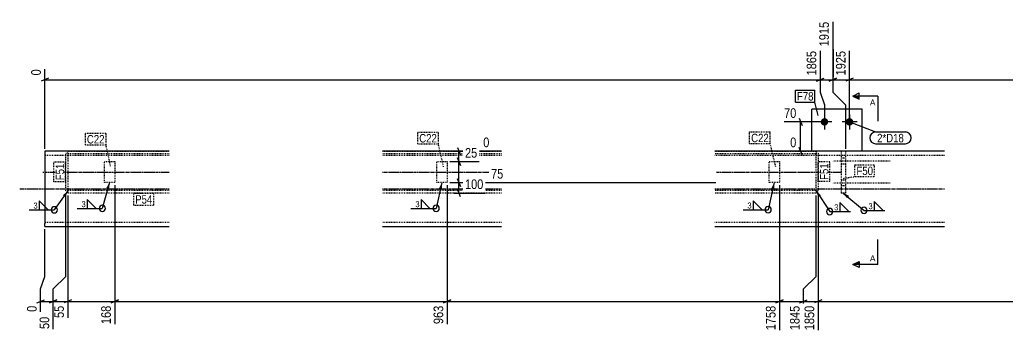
# Model space of a CAD drawing. Header units: millimetres. Extents: x 26 to 49553, y 9 to 1572.
# Drawn here: x 42780 to 45143, y 132 to 879 of the extents above; entities that cross this region are included whole.
import ezdxf

# ---------------------------------------------------------------- set-up
doc = ezdxf.new("R2010")
doc.units = ezdxf.units.MM
doc.linetypes.add('DXK_LINE_DOT2', pattern=[3.9198, 1.9599, -1.9599])
doc.linetypes.add('DXK_LINE_DOT3', pattern=[5.9187, 2.979, -0.9799, 0.9799, -0.9799])
for name, color, linetype in [('MÅLSÆTNING', 7, 'Continuous'), ('STÅL', 7, 'Continuous'), ('TEKST', 7, 'Continuous')]:
    doc.layers.add(name, color=color, linetype=linetype)
doc.styles.add('Arial', font='ARIAL.TTF', dxfattribs={"height": 0.2})
doc.styles.add('Arial Narrow', font='ARIALN.TTF', dxfattribs={"height": 0.2})

msp = doc.modelspace()

# ---------------------------------------------------------------- hatches: boundary and pattern name
at = {"layer": 'STÅL', "linetype": 'Continuous'}
for points in [[(44714.4, 634.7, -1), (44696.4, 634.7, -1)], [(44774.4, 634.7, -1), (44756.4, 634.7, -1)]]:
    msp.add_hatch(color=96, dxfattribs=at).paths.add_polyline_path(points)
at = {"layer": 'TEKST', "linetype": 'Continuous'}
for color, points in [(30, [(44788.4, 696.4), (44788.4, 688.9), (44773.4, 696.4)]), (3, [(42987.2, 476.2), (42994.9, 489.7), (42994.5, 474.2)]), (3, [(42987.2, 476.2), (42994.9, 489.7), (42994.5, 474.2)]), (3, [(43783.4, 475.9), (43790.4, 489.7), (43790.7, 474.2)]), (3, [(43783.4, 475.9), (43790.4, 489.7), (43790.7, 474.2)]), (3, [(44578.4, 475.9), (44585.4, 489.7), (44585.7, 474.2)]), (3, [(44578.4, 475.9), (44585.4, 489.7), (44585.7, 474.2)]), (3, [(42883.6, 459.7), (42895.4, 469.7), (42889.7, 455.3)]), (3, [(44690.6, 455.1), (44685.4, 469.7), (44696.8, 459.3)]), (3, [(44759.4, 452.2), (44750.3, 464.7), (44764.2, 458)]), (30, [(44788.4, 301.5), (44788.4, 294), (44773.4, 294)])]:
    msp.add_hatch(color=color, dxfattribs=at).paths.add_polyline_path(points)

# ---------------------------------------------------------------- linework, layer by layer
at = {"layer": 'MÅLSÆTNING', "color": 7, "linetype": 'Continuous'}
for p, q in [((44725.4, 873.8), (44725.4, 705.5)), ((44695.4, 804.2), (44695.4, 705.5)), ((44765.4, 640.7), (44765.4, 804.2)), ((44765.4, 640.7), (44765.4, 804.2)), ((42840.4, 570.7), (42840.4, 760.4)), ((42849.4, 739.1), (42831.4, 731.9)), ((42840.4, 735.5), (44695.4, 735.5)), ((44686.4, 731.9), (44704.4, 739.1)), ((44686.4, 731.9), (44704.4, 739.1)), ((44716.4, 731.9), (44734.4, 739.1)), ((44725.4, 735.5), (44765.4, 735.5)), ((44774.4, 739.1), (44756.4, 731.9)), ((44774.4, 739.1), (44756.4, 731.9)), ((44765.4, 735.5), (45380.4, 735.5)), ((44695.4, 705.5), (44705.4, 675.5)), ((44695.4, 705.5), (44705.4, 675.5)), ((44725.4, 705.5), (44755.4, 675.5)), ((44725.4, 705.5), (44755.4, 675.5)), ((44705.4, 675.5), (44705.4, 640.7)), ((44705.4, 675.5), (44705.4, 640.7)), ((44755.4, 675.5), (44755.4, 570.7)), ((44755.4, 675.5), (44755.4, 570.7)), ((44644.6, 643.7), (44651.8, 625.7)), ((44699.4, 634.7), (44608.8, 634.7)), ((44648.2, 564.7), (44648.2, 634.7)), ((43827.3, 573.7), (43834.5, 555.7)), ((44651.8, 555.7), (44644.6, 573.7)), ((43819.3, 564.7), (43903.8, 564.7)), ((43834.5, 530.7), (43827.3, 548.7)), ((43827.3, 548.7), (43834.5, 530.7)), ((43830.9, 539.7), (43830.9, 564.7)), ((44669.4, 564.7), (44623.4, 564.7)), ((43808.9, 539.7), (43879.1, 539.7)), ((43808.9, 539.7), (43879.1, 539.7)), ((43830.9, 489.7), (43830.9, 539.7)), ((43834.5, 480.7), (43827.3, 498.7)), ((43827.3, 498.7), (43834.5, 480.7)), ((43007.9, 483.7), (43007.9, 151.7)), ((43007.9, 483.7), (43007.9, 151.7)), ((43802.9, 483.7), (43802.9, 151.7)), ((43802.9, 483.7), (43802.9, 151.7)), ((43808.9, 489.7), (44445.5, 489.7)), ((43808.9, 489.7), (44445.5, 489.7)), ((43834.5, 455.7), (43827.3, 473.7)), ((43830.9, 464.7), (43830.9, 489.7)), ((44597.9, 483.7), (44597.9, 137)), ((44597.9, 483.7), (44597.9, 137)), ((42890.4, 265.7), (42890.4, 463.7)), ((42890.4, 265.7), (42890.4, 463.7)), ((42895.4, 458.7), (42895.4, 166.3)), ((42895.4, 458.7), (42895.4, 166.3)), ((43819.3, 464.7), (43893.7, 464.7)), ((44685.4, 265.7), (44685.4, 458.7)), ((44685.4, 265.7), (44685.4, 458.7)), ((44690.4, 463.7), (44690.4, 137)), ((44690.4, 463.7), (44690.4, 137)), ((42840.4, 265.7), (42840.4, 378.7)), ((42830.4, 235.7), (42840.4, 265.7)), ((42860.4, 235.7), (42890.4, 265.7)), ((42860.4, 235.7), (42890.4, 265.7)), ((44655.4, 235.7), (44685.4, 265.7)), ((44655.4, 235.7), (44685.4, 265.7)), ((42830.4, 180.9), (42830.4, 235.7)), ((42860.4, 139.9), (42860.4, 235.7)), ((44655.4, 137), (44655.4, 235.7)), ((42821.4, 202.1), (42839.4, 209.3)), ((42851.4, 202.1), (42869.4, 209.3)), ((42860.4, 205.7), (42895.4, 205.7)), ((42904.4, 209.3), (42886.4, 202.1)), ((42904.4, 209.3), (42886.4, 202.1)), ((42895.4, 205.7), (43007.9, 205.7)), ((43016.9, 209.3), (42998.9, 202.1)), ((42998.9, 202.1), (43016.9, 209.3)), ((43007.9, 205.7), (43802.9, 205.7)), ((43811.9, 209.3), (43793.9, 202.1)), ((43793.9, 202.1), (43811.9, 209.3)), ((43802.9, 205.7), (44597.9, 205.7)), ((44606.9, 209.3), (44588.9, 202.1)), ((44597.9, 205.7), (44655.4, 205.7)), ((44646.4, 202.1), (44664.4, 209.3)), ((44699.4, 209.3), (44681.4, 202.1)), ((44699.4, 209.3), (44681.4, 202.1)), ((44690.4, 205.7), (45517.9, 205.7))]:
    msp.add_line(p, q, dxfattribs=at)
at = {"layer": 'STÅL', "color": 2, "linetype": 'Continuous'}
for p, q in [((44675.4, 564.7), (44675.4, 664.7)), ((44795.4, 664.7), (44675.4, 664.7)), ((44795.4, 564.7), (44795.4, 664.7)), ((43137.9, 564.7), (42840.4, 564.7)), ((42840.4, 564.7), (42840.4, 539.7)), ((43932.9, 564.7), (43647.9, 564.7)), ((44992.9, 564.7), (44442.9, 564.7)), ((42840.4, 539.7), (42840.4, 409.7)), ((42840.4, 409.7), (42840.4, 392)), ((42840.4, 384.7), (42840.4, 392)), ((42840.4, 384.7), (43137.9, 384.7)), ((43647.9, 384.7), (43932.9, 384.7)), ((44442.9, 384.7), (44992.9, 384.7))]:
    msp.add_line(p, q, dxfattribs=at)
at = {"layer": 'STÅL', "color": 96, "linetype": 'Continuous'}
for p, q in [((44705.4, 652.7), (44705.4, 616.7)), ((44765.4, 652.7), (44765.4, 616.7)), ((44723.4, 634.7), (44687.4, 634.7)), ((44783.4, 634.7), (44747.4, 634.7))]:
    msp.add_line(p, q, dxfattribs=at)
at = {"layer": 'STÅL', "color": 7, "linetype": 'DXK_LINE_DOT2'}
for p, q in [((43137.9, 554.7), (42840.4, 554.7)), ((42890.4, 559.7), (42895.4, 559.7)), ((42890.4, 469.7), (42890.4, 559.7)), ((42895.4, 559.7), (42895.4, 564.7)), ((42895.4, 564.7), (43137.9, 564.7)), ((42895.4, 559.7), (42895.4, 469.7)), ((43137.9, 558.7), (42895.4, 558.7)), ((43647.9, 564.7), (43932.9, 564.7)), ((43932.9, 558.7), (43647.9, 558.7)), ((43932.9, 554.7), (43647.9, 554.7)), ((44442.9, 564.7), (44685.4, 564.7)), ((44685.4, 558.7), (44442.9, 558.7)), ((44992.9, 554.7), (44442.9, 554.7)), ((44795.4, 564.7), (44675.4, 564.7)), ((44685.4, 564.7), (44685.4, 559.7)), ((44685.4, 469.7), (44685.4, 559.7)), ((44685.4, 559.7), (44690.4, 559.7)), ((44690.4, 559.7), (44690.4, 469.7)), ((44755.4, 564.7), (44745.4, 564.7)), ((44745.4, 564.7), (44745.4, 464.7)), ((44755.4, 564.7), (44755.4, 464.7)), ((42982.9, 489.7), (42982.9, 539.7)), ((42982.9, 539.7), (43007.9, 539.7)), ((43007.9, 539.7), (43007.9, 489.7)), ((43777.9, 489.7), (43777.9, 539.7)), ((43777.9, 539.7), (43802.9, 539.7)), ((43802.9, 539.7), (43802.9, 489.7)), ((44572.9, 489.7), (44572.9, 539.7)), ((44572.9, 539.7), (44597.9, 539.7)), ((44597.9, 539.7), (44597.9, 489.7)), ((43007.9, 489.7), (42982.9, 489.7)), ((43802.9, 489.7), (43777.9, 489.7)), ((44597.9, 489.7), (44572.9, 489.7)), ((42895.4, 469.7), (42890.4, 469.7)), ((43137.9, 470.7), (42895.4, 470.7)), ((42895.4, 465.6), (42895.4, 469.7)), ((42895.4, 465.6), (42895.4, 464.7)), ((43137.9, 464.7), (42895.4, 464.7)), ((43932.9, 470.7), (43647.9, 470.7)), ((43932.9, 464.7), (43647.9, 464.7)), ((44685.4, 470.7), (44442.9, 470.7)), ((44685.4, 464.7), (44442.9, 464.7)), ((44690.4, 469.7), (44685.4, 469.7)), ((44685.4, 469.7), (44685.4, 465.6)), ((44685.4, 465.6), (44685.4, 464.7)), ((44755.4, 464.7), (44745.4, 464.7)), ((42840.4, 409.7), (42840.4, 392)), ((43137.9, 394.7), (42840.4, 394.7)), ((43932.9, 394.7), (43647.9, 394.7)), ((44992.9, 394.7), (44442.9, 394.7))]:
    msp.add_line(p, q, dxfattribs=at)
at = {"layer": 'STÅL', "color": 96, "linetype": 'DXK_LINE_DOT2'}
for p, q in [((44755.4, 547.7), (44745.4, 547.7)), ((44862.9, 540.7), (44725.4, 540.7)), ((44755.4, 533.7), (44745.4, 533.7)), ((44862.9, 488.7), (44725.4, 488.7)), ((44755.4, 495.7), (44745.4, 495.7)), ((44755.4, 481.7), (44745.4, 481.7))]:
    msp.add_line(p, q, dxfattribs=at)
at = {"layer": 'STÅL', "color": 7, "linetype": 'DXK_LINE_DOT3'}
for p, q in [((42835.4, 514.7), (43137.9, 514.7)), ((43647.9, 514.7), (43932.9, 514.7)), ((44442.9, 514.7), (44745.4, 514.7)), ((42780.4, 474.7), (43137.9, 474.7)), ((43647.9, 474.7), (43932.9, 474.7)), ((44442.9, 474.7), (44992.9, 474.7))]:
    msp.add_line(p, q, dxfattribs=at)
at = {"layer": 'TEKST', "color": 30, "linetype": 'Continuous'}
for p, q in [((44773.4, 696.4), (44788.4, 703.9)), ((44773.4, 696.4), (44788.4, 688.9)), ((44788.4, 688.9), (44788.4, 703.9)), ((44773.4, 294), (44788.4, 301.5)), ((44788.4, 286.5), (44773.4, 294)), ((44788.4, 301.5), (44788.4, 286.5))]:
    msp.add_line(p, q, dxfattribs=at)
at = {"layer": 'TEKST', "color": 3, "linetype": 'Continuous'}
for p, q in [((42994.9, 489.7), (42977.7, 428.1)), ((42994.9, 489.7), (42977.7, 428.1)), ((43790.4, 489.7), (43776.5, 428)), ((43790.4, 489.7), (43776.5, 428)), ((44585.4, 489.7), (44570.7, 424.8)), ((44585.4, 489.7), (44570.7, 424.8)), ((42895.4, 469.7), (42862.9, 424.6))]:
    msp.add_line(p, q, dxfattribs=at)
for centre, start, end in [((42862.9, 424.6), 90, 270), ((42862.9, 424.6), 270, 90), ((42977.7, 428.1), 90, 270), ((42977.7, 428.1), 270, 90), ((43776.5, 428), 90, 270), ((43776.5, 428), 270, 90), ((44570.7, 424.8), 90, 270), ((44570.7, 424.8), 270, 90)]:
    msp.add_arc(centre, 7.5, start, end, dxfattribs=at)

# ---------------------------------------------------------------- wipeouts: each hides what was drawn before it
at = {"color": 0}
for points in [[(44679.1, 685.8), (44679.1, 706.8), (44639.5, 706.8), (44639.5, 685.8)], [(42983.2, 583.2), (42983.2, 604.2), (42941, 604.2), (42941, 583.2)], [(43778.2, 585.6), (43778.2, 606.6), (43736, 606.6), (43736, 585.6)], [(44572.2, 586.3), (44572.2, 607.3), (44530, 607.3), (44530, 586.3)], [(44895.3, 586), (44895.3, 607), (44831.4, 607), (44831.4, 586)], [(44821.6, 507.8), (44821.6, 528.8), (44782, 528.8), (44782, 507.8)], [(42823.6, 426.4), (42823.6, 443.8), (42812, 443.8), (42812, 426.4)], [(42938.4, 429.9), (42938.4, 447.3), (42926.9, 447.3), (42926.9, 429.9)], [(43737.2, 429.8), (43737.2, 447.2), (43725.6, 447.2), (43725.6, 429.8)], [(44531.4, 426.6), (44531.4, 444), (44519.9, 444), (44519.9, 426.6)], [(44820.9, 425), (44820.9, 442.4), (44809.4, 442.4), (44809.4, 425)]]:
    msp.add_wipeout(points, dxfattribs=at).dxf.layer = 'TEKST'
at = {"color": 0, "linetype": 'Continuous'}
for points in [[(44827.4, 673.9), (44827.4, 688.9), (44814.1, 688.9), (44814.1, 673.9)], [(44827.4, 301.5), (44827.4, 316.5), (44814.1, 316.5), (44814.1, 301.5)]]:
    msp.add_wipeout(points, dxfattribs=at).dxf.layer = 'TEKST'

# ---------------------------------------------------------------- next in the draw order: linework, layer by layer
at = {"layer": 'TEKST', "color": 7, "linetype": 'Continuous'}
for p, q in [((44833.4, 696.4), (44773.4, 696.4)), ((44833.4, 696.4), (44833.4, 636.4)), ((44833.4, 294), (44833.4, 354)), ((44833.4, 294), (44773.4, 294))]:
    msp.add_line(p, q, dxfattribs=at)
at = {"layer": 'TEKST', "color": 3, "linetype": 'Continuous'}
for p, q in [((42962.9, 428.1), (42941.5, 449.5)), ((42941.5, 449.5), (42941.5, 428.1)), ((43761.7, 428), (43740.3, 449.5)), ((43740.3, 449.5), (43740.3, 428)), ((44750.3, 464.7), (44800.1, 423.2)), ((42848.1, 424.6), (42826.7, 446)), ((42826.7, 446), (42826.7, 424.6)), ((42917.6, 428.1), (42977.7, 428.1)), ((42941.5, 428.1), (42962.9, 428.1)), ((43716.3, 428), (43776.5, 428)), ((43740.3, 428), (43761.7, 428)), ((44556, 424.8), (44534.5, 446.3)), ((44534.5, 446.3), (44534.5, 424.8)), ((44845.5, 423.2), (44824, 444.6)), ((44824, 444.6), (44824, 423.2)), ((42802.7, 424.6), (42862.9, 424.6)), ((42826.7, 424.6), (42848.1, 424.6)), ((44510.6, 424.8), (44570.7, 424.8)), ((44534.5, 424.8), (44556, 424.8)), ((44800.1, 423.2), (44849.7, 423.2)), ((44824, 423.2), (44845.5, 423.2))]:
    msp.add_line(p, q, dxfattribs=at)
for start, end in [(90, 270), (270, 90)]:
    msp.add_arc((44800.1, 423.2), 7.5, start, end, dxfattribs=at)

# ---------------------------------------------------------------- next in the draw order: texts
at = {"layer": 'TEKST', "color": 3, "linetype": 'Continuous', "style": 'Arial'}
for p in [(44814.1, 673.9), (44814.1, 301.5)]:
    msp.add_text('A', height=14.3, dxfattribs=at).set_placement(p)
at = {"layer": 'TEKST', "color": 3, "style": 'Arial Narrow'}
for p in [(42813.2, 427.6), (42928.1, 431.1), (43726.8, 431), (44521.1, 427.8), (44810.6, 426.2)]:
    msp.add_text('3', height=14.3, dxfattribs=at).set_placement(p)

# ---------------------------------------------------------------- next in the draw order: wipeouts: each hides what was drawn before it
at = {"color": 0, "linetype": 'Continuous'}
for points in [[(44760.6, 809), (44727, 809), (44727, 740.9), (44760.6, 740.9)], [(42835.6, 765.2), (42802, 765.2), (42802, 740.9), (42835.6, 740.9)], [(44642.8, 639.5), (44642.8, 673.1), (44604, 673.1), (44604, 639.5)], [(43908.6, 569.5), (43908.6, 603.1), (43884.3, 603.1), (43884.3, 569.5)], [(44642.8, 569.5), (44642.8, 603.1), (44618.6, 603.1), (44618.6, 569.5)], [(44445.9, 494.5), (44445.9, 528.1), (43903.1, 528.1), (43903.1, 494.5)], [(42890.6, 200.3), (42857, 200.3), (42857, 161.5), (42890.6, 161.5)], [(43003.1, 200.3), (42969.5, 200.3), (42969.5, 146.9), (43003.1, 146.9)], [(43798.1, 200.3), (43764.5, 200.3), (43764.5, 146.9), (43798.1, 146.9)], [(44650.6, 200.3), (44617, 200.3), (44617, 132.2), (44650.6, 132.2)]]:
    msp.add_wipeout(points, dxfattribs=at).dxf.layer = 'MÅLSÆTNING'
at = {"color": 0}
for points in [[(44679.1, 685.8), (44679.1, 706.8), (44639.5, 706.8), (44639.5, 685.8)], [(42983.2, 583.2), (42983.2, 604.2), (42941, 604.2), (42941, 583.2)], [(43778.2, 585.6), (43778.2, 606.6), (43736, 606.6), (43736, 585.6)], [(44572.2, 586.3), (44572.2, 607.3), (44530, 607.3), (44530, 586.3)], [(44895.3, 586), (44895.3, 607), (44831.4, 607), (44831.4, 586)], [(42886.5, 535), (42865.5, 535), (42865.5, 495.3), (42886.5, 495.3)], [(44714.8, 535.6), (44693.8, 535.6), (44693.8, 496), (44714.8, 496)], [(44821.6, 507.8), (44821.6, 528.8), (44782, 528.8), (44782, 507.8)], [(43097.4, 439.5), (43097.4, 460.5), (43056.5, 460.5), (43056.5, 439.5)]]:
    msp.add_wipeout(points, dxfattribs=at).dxf.layer = 'TEKST'

# ---------------------------------------------------------------- next in the draw order: linework, layer by layer
at = {"layer": 'MÅLSÆTNING', "color": 7, "linetype": 'Continuous'}
for p, q in [((44725.4, 873.8), (44725.4, 705.5)), ((44695.4, 735.5), (44725.4, 735.5)), ((44734.4, 739.1), (44716.4, 731.9)), ((42860.4, 139.9), (42860.4, 235.7)), ((44655.4, 137), (44655.4, 235.7)), ((42830.4, 205.7), (42860.4, 205.7)), ((42869.4, 209.3), (42851.4, 202.1)), ((44588.9, 202.1), (44606.9, 209.3)), ((44646.4, 202.1), (44664.4, 209.3)), ((44655.4, 205.7), (44690.4, 205.7))]:
    msp.add_line(p, q, dxfattribs=at)
at = {"layer": 'TEKST', "color": 7, "linetype": 'Continuous'}
for p, q in [((44635.9, 710.4), (44682.7, 710.4)), ((44635.9, 682.2), (44635.9, 710.4)), ((44682.7, 682.2), (44682.7, 710.4)), ((44635.9, 682.2), (44682.7, 682.2)), ((44690.3, 650.3), (44682.7, 682.2)), ((44765.4, 634.7), (44827.8, 610.6)), ((44827.8, 610.6), (44898.9, 610.6)), ((44827.8, 582.4), (44898.9, 582.4))]:
    msp.add_line(p, q, dxfattribs=at)
at = {"layer": 'TEKST', "color": 7, "linetype": 'DXK_LINE_DOT2'}
for p, q in [((42937.4, 607.8), (42986.8, 607.8)), ((42937.4, 579.6), (42937.4, 607.8)), ((42986.8, 579.6), (42986.8, 607.8)), ((43732.4, 610.2), (43781.8, 610.2)), ((43732.4, 582), (43732.4, 610.2)), ((43781.8, 582), (43781.8, 610.2)), ((44526.4, 610.9), (44575.8, 610.9)), ((44526.4, 582.7), (44526.4, 610.9)), ((44575.8, 582.7), (44575.8, 610.9)), ((42937.4, 579.6), (42986.8, 579.6)), ((42997.7, 528.7), (42986.8, 579.6)), ((43732.4, 582), (43781.8, 582)), ((43794.1, 527.3), (43781.8, 582)), ((44526.4, 582.7), (44575.8, 582.7)), ((44588.8, 527.7), (44575.8, 582.7)), ((44778.4, 532.4), (44825.2, 532.4)), ((44778.4, 504.2), (44778.4, 532.4)), ((44825.2, 504.2), (44825.2, 532.4)), ((44750.6, 499.8), (44778.4, 504.2)), ((44778.4, 504.2), (44825.2, 504.2))]:
    msp.add_line(p, q, dxfattribs=at)
at = {"layer": 'TEKST', "color": 7, "linetype": 'Continuous'}
for centre, start, end in [((44827.8, 596.5), 90, 270), ((44898.9, 596.5), 270, 90)]:
    msp.add_arc(centre, 14.1, start, end, dxfattribs=at)

# ---------------------------------------------------------------- next in the draw order: texts
at = {"layer": 'MÅLSÆTNING', "color": 3, "linetype": 'Continuous', "style": 'Arial Narrow'}
for s, height, p in [('1925', 22.91, (44755.8, 745.7)), ('0', 22.9, (42830.8, 745.7)), ('55', 22.91, (42885.8, 166.3)), ('168', 22.91, (42998.3, 151.7)), ('963', 22.91, (43793.3, 151.7)), ('1845', 22.91, (44645.8, 137))]:
    msp.add_text(s, height=height, rotation=90.0002, dxfattribs=at).set_placement(p)
for s, height, p in [('70', 22.91, (44608.8, 644.3)), ('0', 22.9, (43889.1, 574.3)), ('0', 22.9, (44623.4, 574.3)), ('75', 22.91, (43907.9, 499.3))]:
    msp.add_text(s, height=height, dxfattribs=at).set_placement(p)
at = {"layer": 'TEKST', "color": 3, "style": 'Arial Narrow'}
for s, p in [('F78', (44639.5, 685.8)), ('C22', (42941, 583.2)), ('C22', (43736, 585.6)), ('C22', (44530, 586.3)), ('2*D18', (44831.4, 586)), ('F50', (44782, 507.8))]:
    msp.add_text(s, height=20.04, dxfattribs=at).set_placement(p)

# ---------------------------------------------------------------- next in the draw order: wipeouts: each hides what was drawn before it
at = {"color": 0, "linetype": 'Continuous'}
msp.add_wipeout([(43894.2, 469.5), (43894.2, 503.1), (43840.7, 503.1), (43840.7, 469.5)], dxfattribs=at).dxf.layer = 'MÅLSÆTNING'
at = {"color": 0}
for points in [[(42886.5, 535), (42865.5, 535), (42865.5, 495.3), (42886.5, 495.3)], [(44714.8, 535.6), (44693.8, 535.6), (44693.8, 496), (44714.8, 496)], [(43097.4, 439.5), (43097.4, 460.5), (43056.5, 460.5), (43056.5, 439.5)], [(44739, 422.3), (44739, 439.7), (44727.4, 439.7), (44727.4, 422.3)]]:
    msp.add_wipeout(points, dxfattribs=at).dxf.layer = 'TEKST'

# ---------------------------------------------------------------- next in the draw order: linework, layer by layer
at = {"layer": 'TEKST', "color": 7, "linetype": 'DXK_LINE_DOT2'}
for p, q in [((42861.9, 491.7), (42861.9, 538.6)), ((42890.1, 538.6), (42861.9, 538.6)), ((42890.1, 491.7), (42890.1, 538.6)), ((44690.2, 492.4), (44690.2, 539.2)), ((44718.4, 539.2), (44690.2, 539.2)), ((44718.4, 492.4), (44718.4, 539.2)), ((42890.1, 491.7), (42861.9, 491.7)), ((42890.4, 491.6), (42890.1, 491.7)), ((44690.4, 491.6), (44690.2, 492.4)), ((44718.4, 492.4), (44690.2, 492.4)), ((43052.9, 464.1), (43101, 464.1)), ((43052.9, 435.9), (43052.9, 464.1)), ((43101, 435.9), (43101, 464.1)), ((43052.9, 435.9), (43101, 435.9))]:
    msp.add_line(p, q, dxfattribs=at)
at = {"layer": 'TEKST', "color": 3, "linetype": 'Continuous'}
for p, q in [((44685.4, 469.7), (44718.1, 420.5)), ((44763.5, 420.5), (44742, 442)), ((44742, 442), (44742, 420.5)), ((44718.1, 420.5), (44767.8, 420.5)), ((44742, 420.5), (44763.5, 420.5))]:
    msp.add_line(p, q, dxfattribs=at)
for start, end in [(90, 270), (270, 90)]:
    msp.add_arc((44718.1, 420.5), 7.5, start, end, dxfattribs=at)

# ---------------------------------------------------------------- next in the draw order: texts
at = {"layer": 'MÅLSÆTNING', "color": 3, "linetype": 'Continuous', "style": 'Arial Narrow'}
msp.add_text('100', height=22.91, dxfattribs=at).set_placement((43845.5, 474.3))
at = {"layer": 'TEKST', "color": 3, "style": 'Arial Narrow'}
for p in [(42886.5, 495.3), (44714.8, 496)]:
    msp.add_text('F51', height=20.04, rotation=90.0002, dxfattribs=at).set_placement(p)
for s, height, p in [('P54', 20.04, (43056.5, 439.5)), ('3', 14.3, (44728.6, 423.5))]:
    msp.add_text(s, height=height, dxfattribs=at).set_placement(p)

# ---------------------------------------------------------------- next in the draw order: wipeouts: each hides what was drawn before it
at = {"color": 0, "linetype": 'Continuous'}
for points in [[(44720.6, 878.6), (44687, 878.6), (44687, 810.5), (44720.6, 810.5)], [(43879.5, 544.5), (43879.5, 578.1), (43840.7, 578.1), (43840.7, 544.5)], [(44593.1, 200.3), (44559.5, 200.3), (44559.5, 132.2), (44593.1, 132.2)], [(44685.6, 200.3), (44652, 200.3), (44652, 132.2), (44685.6, 132.2)], [(42855.6, 173.9), (42822, 173.9), (42822, 135.1), (42855.6, 135.1)]]:
    msp.add_wipeout(points, dxfattribs=at).dxf.layer = 'MÅLSÆTNING'

# ---------------------------------------------------------------- next in the draw order: linework, layer by layer
at = {"layer": 'MÅLSÆTNING', "color": 7, "linetype": 'Continuous'}
msp.add_line((44695.4, 804.2), (44695.4, 705.5), dxfattribs=at)

# ---------------------------------------------------------------- next in the draw order: texts
at = {"layer": 'MÅLSÆTNING', "color": 3, "linetype": 'Continuous', "style": 'Arial Narrow'}
for s, p in [('1915', (44715.8, 815.3)), ('1758', (44588.3, 137)), ('1850', (44680.8, 137))]:
    msp.add_text(s, height=22.91, rotation=90.0002, dxfattribs=at).set_placement(p)
msp.add_text('25', height=22.91, dxfattribs=at).set_placement((43845.5, 549.3))

# ---------------------------------------------------------------- next in the draw order: wipeouts: each hides what was drawn before it
at = {"color": 0, "linetype": 'Continuous'}
msp.add_wipeout([(42825.6, 200.3), (42792, 200.3), (42792, 176.1), (42825.6, 176.1)], dxfattribs=at).dxf.layer = 'MÅLSÆTNING'

# ---------------------------------------------------------------- next in the draw order: texts
at = {"layer": 'MÅLSÆTNING', "color": 3, "linetype": 'Continuous', "style": 'Arial Narrow'}
for s, height, p in [('0', 22.9, (42820.8, 180.9)), ('50', 22.91, (42850.8, 139.9))]:
    msp.add_text(s, height=height, rotation=90.0002, dxfattribs=at).set_placement(p)

# ---------------------------------------------------------------- next in the draw order: wipeouts: each hides what was drawn before it
at = {"color": 0, "linetype": 'Continuous'}
msp.add_wipeout([(44690.6, 809), (44657, 809), (44657, 740.9), (44690.6, 740.9)], dxfattribs=at).dxf.layer = 'MÅLSÆTNING'

# ---------------------------------------------------------------- next in the draw order: texts
at = {"layer": 'MÅLSÆTNING', "color": 3, "linetype": 'Continuous', "style": 'Arial Narrow'}
msp.add_text('1865', height=22.91, rotation=90.0002, dxfattribs=at).set_placement((44685.8, 745.7))

doc.saveas('drawing.dxf')
